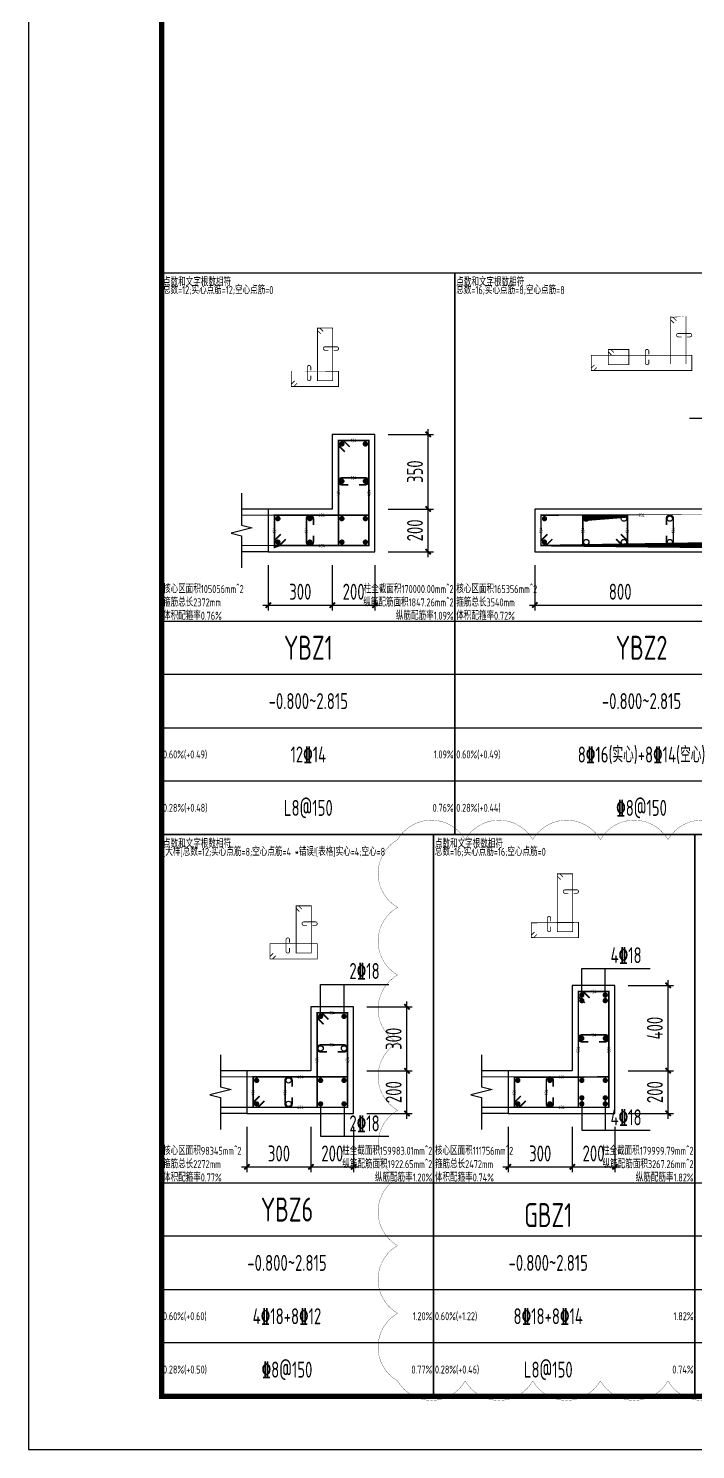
# Model space of a CAD drawing. Extents: x -1712635 to -854203, y -534641 to -21985.
# Drawn here: x -1375869 to -1363355, y -189434 to -162796 of the extents above; entities that cross this region are included whole.
import ezdxf
from ezdxf.enums import TextEntityAlignment as Align

# ---------------------------------------------------------------- set-up
doc = ezdxf.new("R2010")
doc.units = 0
doc.header["$LTSCALE"] = 1000
doc.layers.get('0').update_dxf_attribs({"linetype": 'CONTINUOUS'})
doc.layers.get('Defpoints').update_dxf_attribs({"linetype": 'CONTINUOUS'})
for name, color, linetype in [('-TK', 7, 'CONTINUOUS'), ('COLU_DE_DIM', 3, 'CONTINUOUS'), ('COLU_DE_TH', 7, 'CONTINUOUS'), ('LABEL', 1, 'CONTINUOUS'), ('LINK', 6, 'CONTINUOUS'), ('LINK-INDEX', 6, 'CONTINUOUS'), ('REIN', 6, 'CONTINUOUS'), ('TAB', 7, 'CONTINUOUS'), ('TAB_TEXT', 7, 'CONTINUOUS'), ('TEXT25', 2, 'CONTINUOUS'), ('THIN', 7, 'CONTINUOUS')]:
    doc.layers.add(name, color=color, linetype=linetype)
for name, color, linetype, plot in [('审图修改', 2, 'CONTINUOUS', False), ('箍筋长度', 3, 'CONTINUOUS', False), ('配箍校核', 34, 'CONTINUOUS', False)]:
    doc.layers.add(name, color=color, linetype=linetype, plot=plot)
doc.styles.add('BW_Rein', font='Tssdeng.shx', dxfattribs={"width": 0.7, "bigfont": 'hztxt.shx'})
doc.styles.add('TSSD_DIMENSION', font='Tssdeng.shx', dxfattribs={"width": 0.7, "bigfont": 'tssdchn.shx'})
doc.styles.add('TSSD_REIN', font='tssdeng.shx', dxfattribs={"width": 0.7, "height": 300, "bigfont": 'tssdchn.shx'})
doc.dimstyles.new('TSSD_25_100', dxfattribs={"dimtxt": 300, "dimasz": 100, "dimexe": 100, "dimexo": 250, "dimgap": 100, "dimtad": 1, "dimdec": 0, "dimlfac": 0.25, "dimzin": 0, "dimdsep": 46, "dimtxsty": 'TSSD_DIMENSION', "dimblk": 'ARCHTICK', "dimcen": 0, "dimdle": 100, "dimclrt": 7, "dimadec": 0, "dimazin": 0, "dimtfac": 1, "dimtdec": 0, "dimtix": 1, "dimtmove": 2, "dimatfit": 3, "dimldrblk": 'ARCHTICK', "dimfxl": 0, "dimtolj": 1, "dimtzin": 0, "dimarcsym": 0})

# ---------------------------------------------------------------- blocks, each defined once
blk = doc.blocks.new('_ArchTick')
at = {"color": 0, "const_width": 0.35}
blk.add_lwpolyline([(-0.5, -0.5), (0.5, 0.5)], dxfattribs=at)
blk = doc.blocks.new('*D1654')
at = {"layer": 'COLU_DE_DIM', "color": 0, "lineweight": -2}
for p, q in [((-1371368.904238453, -172854.5495156091), (-1371368.904238453, -173704.5495156091)), ((-1370168.904238636, -172854.5495156091), (-1370168.904238636, -173704.5495156091)), ((-1371468.904238453, -173604.5495156091), (-1370068.904238636, -173604.5495156091))]:
    blk.add_line(p, q, dxfattribs=at)
at = {"layer": 'Defpoints', "color": 0}
for p in [(-1371368.904238453, -172604.5495156091), (-1370168.904238636, -172604.5495156091), (-1370168.904238636, -173604.5495156091)]:
    blk.add_point(p, dxfattribs=at)
at = {"layer": 'COLU_DE_DIM', "color": 0, "lineweight": -2, "xscale": 100, "yscale": 100, "zscale": 100, "rotation": 180}
blk.add_blockref('_ArchTick', (-1371368.904238453, -173604.5495156091), dxfattribs=at)
at = {"layer": 'COLU_DE_DIM', "color": 0, "lineweight": -2, "xscale": 100, "yscale": 100, "zscale": 100}
blk.add_blockref('_ArchTick', (-1370168.904238636, -173604.5495156091), dxfattribs=at)
at = {"layer": 'COLU_DE_DIM', "color": 7, "insert": (-1370768.904238545, -173354.5495156091), "char_height": 300, "attachment_point": 5, "style": 'TSSD_DIMENSION'}
blk.add_mtext('\\A1;300', dxfattribs=at)
blk = doc.blocks.new('*D1655')
at = {"layer": 'COLU_DE_DIM', "color": 0, "lineweight": -2}
for p, q in [((-1370168.904238636, -172854.5495156091), (-1370168.904238636, -173704.5495156091)), ((-1369368.904238636, -172854.5495156091), (-1369368.904238636, -173704.5495156091)), ((-1370268.904238636, -173604.5495156091), (-1369268.904238636, -173604.5495156091))]:
    blk.add_line(p, q, dxfattribs=at)
at = {"layer": 'Defpoints', "color": 0}
for p in [(-1370168.904238636, -172604.5495156091), (-1369368.904238636, -172604.5495156091), (-1369368.904238636, -173604.5495156091)]:
    blk.add_point(p, dxfattribs=at)
at = {"layer": 'COLU_DE_DIM', "color": 0, "lineweight": -2, "xscale": 100, "yscale": 100, "zscale": 100, "rotation": 180}
blk.add_blockref('_ArchTick', (-1370168.904238636, -173604.5495156091), dxfattribs=at)
at = {"layer": 'COLU_DE_DIM', "color": 0, "lineweight": -2, "xscale": 100, "yscale": 100, "zscale": 100}
blk.add_blockref('_ArchTick', (-1369368.904238636, -173604.5495156091), dxfattribs=at)
at = {"layer": 'COLU_DE_DIM', "color": 7, "insert": (-1369768.904238636, -173354.5495156091), "char_height": 300, "attachment_point": 5, "style": 'TSSD_DIMENSION'}
blk.add_mtext('\\A1;200', dxfattribs=at)
blk = doc.blocks.new('*D1656')
at = {"layer": 'COLU_DE_DIM', "color": 0, "lineweight": -2}
for p, q in [((-1369118.904238636, -171804.5495156119), (-1368268.904238636, -171804.5495156119)), ((-1368368.904238636, -172704.5495156091), (-1368368.904238636, -171704.5495156119)), ((-1369118.904238636, -172604.5495156091), (-1368268.904238636, -172604.5495156091))]:
    blk.add_line(p, q, dxfattribs=at)
at = {"layer": 'Defpoints', "color": 0}
for p in [(-1369368.904238636, -171804.5495156119), (-1368368.904238636, -171804.5495156119), (-1369368.904238636, -172604.5495156091)]:
    blk.add_point(p, dxfattribs=at)
at = {"layer": 'COLU_DE_DIM', "color": 0, "lineweight": -2, "xscale": 100, "yscale": 100, "zscale": 100}
for p, rotation in [((-1368368.904238636, -171804.5495156119), 90), ((-1368368.904238636, -172604.5495156091), 270)]:
    blk.add_blockref('_ArchTick', p, dxfattribs=dict(at, rotation=rotation))
at = {"layer": 'COLU_DE_DIM', "color": 7, "insert": (-1368618.904238636, -172204.5495156107), "char_height": 300, "attachment_point": 5, "rotation": 90, "style": 'TSSD_DIMENSION'}
blk.add_mtext('\\A1;200', dxfattribs=at)
blk = doc.blocks.new('*D1657')
at = {"layer": 'COLU_DE_DIM', "color": 0, "lineweight": -2}
for p, q in [((-1369118.904238636, -170404.5495180087), (-1368268.904238636, -170404.5495180087)), ((-1368368.904238636, -171904.5495156119), (-1368368.904238636, -170304.5495180087)), ((-1369118.904238636, -171804.5495156119), (-1368268.904238636, -171804.5495156119))]:
    blk.add_line(p, q, dxfattribs=at)
at = {"layer": 'Defpoints', "color": 0}
for p in [(-1369368.904238636, -170404.5495180087), (-1368368.904238636, -170404.5495180087), (-1369368.904238636, -171804.5495156119)]:
    blk.add_point(p, dxfattribs=at)
at = {"layer": 'COLU_DE_DIM', "color": 0, "lineweight": -2, "xscale": 100, "yscale": 100, "zscale": 100}
for p, rotation in [((-1368368.904238636, -170404.5495180087), 90), ((-1368368.904238636, -171804.5495156119), 270)]:
    blk.add_blockref('_ArchTick', p, dxfattribs=dict(at, rotation=rotation))
at = {"layer": 'COLU_DE_DIM', "color": 7, "insert": (-1368618.904238636, -171104.5495168105), "char_height": 300, "attachment_point": 5, "rotation": 90, "style": 'TSSD_DIMENSION'}
blk.add_mtext('\\A1;350', dxfattribs=at)
blk = doc.blocks.new('*D1662')
at = {"layer": 'COLU_DE_DIM', "color": 0, "lineweight": -2}
for p, q in [((-1371768.904238457, -183384.099302757), (-1371768.904238457, -184234.099302757)), ((-1370568.906065975, -183384.099302757), (-1370568.906065975, -184234.099302757)), ((-1371868.904238457, -184134.099302757), (-1370468.906065975, -184134.099302757))]:
    blk.add_line(p, q, dxfattribs=at)
at = {"layer": 'Defpoints', "color": 0}
for p in [(-1371768.904238457, -183134.099302757), (-1370568.906065975, -183134.099302757), (-1370568.906065975, -184134.099302757)]:
    blk.add_point(p, dxfattribs=at)
at = {"layer": 'COLU_DE_DIM', "color": 0, "lineweight": -2, "xscale": 100, "yscale": 100, "zscale": 100, "rotation": 180}
blk.add_blockref('_ArchTick', (-1371768.904238457, -184134.099302757), dxfattribs=at)
at = {"layer": 'COLU_DE_DIM', "color": 0, "lineweight": -2, "xscale": 100, "yscale": 100, "zscale": 100}
blk.add_blockref('_ArchTick', (-1370568.906065975, -184134.099302757), dxfattribs=at)
at = {"layer": 'COLU_DE_DIM', "color": 7, "insert": (-1371168.905152216, -183884.099302757), "char_height": 300, "attachment_point": 5, "style": 'TSSD_DIMENSION'}
blk.add_mtext('\\A1;300', dxfattribs=at)
blk = doc.blocks.new('*D1663')
at = {"layer": 'COLU_DE_DIM', "color": 0, "lineweight": -2}
for p, q in [((-1370568.906065975, -183384.099302757), (-1370568.906065975, -184234.099302757)), ((-1369768.903019771, -183384.099302757), (-1369768.903019771, -184234.099302757)), ((-1370668.906065975, -184134.099302757), (-1369668.903019771, -184134.099302757))]:
    blk.add_line(p, q, dxfattribs=at)
at = {"layer": 'Defpoints', "color": 0}
for p in [(-1370568.906065975, -183134.099302757), (-1369768.903019771, -183134.099302757), (-1369768.903019771, -184134.099302757)]:
    blk.add_point(p, dxfattribs=at)
at = {"layer": 'COLU_DE_DIM', "color": 0, "lineweight": -2, "xscale": 100, "yscale": 100, "zscale": 100, "rotation": 180}
blk.add_blockref('_ArchTick', (-1370568.906065975, -184134.099302757), dxfattribs=at)
at = {"layer": 'COLU_DE_DIM', "color": 0, "lineweight": -2, "xscale": 100, "yscale": 100, "zscale": 100}
blk.add_blockref('_ArchTick', (-1369768.903019771, -184134.099302757), dxfattribs=at)
at = {"layer": 'COLU_DE_DIM', "color": 7, "insert": (-1370168.904542873, -183884.099302757), "char_height": 300, "attachment_point": 5, "style": 'TSSD_DIMENSION'}
blk.add_mtext('\\A1;200', dxfattribs=at)
blk = doc.blocks.new('*D1664')
at = {"layer": 'COLU_DE_DIM', "color": 0, "lineweight": -2}
for p, q in [((-1369518.903019771, -182334.0990309141), (-1368668.903019771, -182334.0990309141)), ((-1368768.903019771, -183234.0990309094), (-1368768.903019771, -182234.0990309141)), ((-1369518.903019771, -183134.0990309094), (-1368668.903019771, -183134.0990309094))]:
    blk.add_line(p, q, dxfattribs=at)
at = {"layer": 'Defpoints', "color": 0}
for p in [(-1369768.903019771, -182334.0990309141), (-1368768.903019771, -182334.0990309141), (-1369768.903019771, -183134.0990309094)]:
    blk.add_point(p, dxfattribs=at)
at = {"layer": 'COLU_DE_DIM', "color": 0, "lineweight": -2, "xscale": 100, "yscale": 100, "zscale": 100}
for p, rotation in [((-1368768.903019771, -182334.0990309141), 90), ((-1368768.903019771, -183134.0990309094), 270)]:
    blk.add_blockref('_ArchTick', p, dxfattribs=dict(at, rotation=rotation))
at = {"layer": 'COLU_DE_DIM', "color": 7, "insert": (-1369018.903019771, -182734.099030912), "char_height": 300, "attachment_point": 5, "rotation": 90, "style": 'TSSD_DIMENSION'}
blk.add_mtext('\\A1;200', dxfattribs=at)
blk = doc.blocks.new('*D1665')
at = {"layer": 'COLU_DE_DIM', "color": 0, "lineweight": -2}
for p, q in [((-1369518.903019771, -181134.4377966061), (-1368668.903019771, -181134.4377966061)), ((-1368768.903019771, -182434.0990309141), (-1368768.903019771, -181034.4377966061)), ((-1369518.903019771, -182334.0990309141), (-1368668.903019771, -182334.0990309141))]:
    blk.add_line(p, q, dxfattribs=at)
at = {"layer": 'Defpoints', "color": 0}
for p in [(-1369768.903019771, -181134.4377966061), (-1368768.903019771, -181134.4377966061), (-1369768.903019771, -182334.0990309141)]:
    blk.add_point(p, dxfattribs=at)
at = {"layer": 'COLU_DE_DIM', "color": 0, "lineweight": -2, "xscale": 100, "yscale": 100, "zscale": 100}
for p, rotation in [((-1368768.903019771, -181134.4377966061), 90), ((-1368768.903019771, -182334.0990309141), 270)]:
    blk.add_blockref('_ArchTick', p, dxfattribs=dict(at, rotation=rotation))
at = {"layer": 'COLU_DE_DIM', "color": 7, "insert": (-1369018.903019771, -181734.2684137603), "char_height": 300, "attachment_point": 5, "rotation": 90, "style": 'TSSD_DIMENSION'}
blk.add_mtext('\\A1;300', dxfattribs=at)
blk = doc.blocks.new('*D1670')
at = {"layer": 'COLU_DE_DIM', "color": 0, "lineweight": -2}
for p, q in [((-1366368.904238636, -172854.5495138571), (-1366368.904238636, -173704.5495138571)), ((-1363168.908718176, -172854.5495138571), (-1363168.908718176, -173704.5495138571)), ((-1366468.904238636, -173604.5495138571), (-1363068.908718176, -173604.5495138571))]:
    blk.add_line(p, q, dxfattribs=at)
at = {"layer": 'Defpoints', "color": 0}
for p in [(-1366368.904238636, -172604.5495138571), (-1363168.908718176, -172604.5495138571), (-1363168.908718176, -173604.5495138571)]:
    blk.add_point(p, dxfattribs=at)
at = {"layer": 'COLU_DE_DIM', "color": 0, "lineweight": -2, "xscale": 100, "yscale": 100, "zscale": 100, "rotation": 180}
blk.add_blockref('_ArchTick', (-1366368.904238636, -173604.5495138571), dxfattribs=at)
at = {"layer": 'COLU_DE_DIM', "color": 0, "lineweight": -2, "xscale": 100, "yscale": 100, "zscale": 100}
blk.add_blockref('_ArchTick', (-1363168.908718176, -173604.5495138571), dxfattribs=at)
at = {"layer": 'COLU_DE_DIM', "color": 7, "insert": (-1364768.906478406, -173354.5495138571), "char_height": 300, "attachment_point": 5, "style": 'TSSD_DIMENSION'}
blk.add_mtext('\\A1;800', dxfattribs=at)
blk = doc.blocks.new('*D1689')
at = {"layer": 'COLU_DE_DIM', "color": 0, "lineweight": -2}
for p, q in [((-1366868.903019771, -183384.099302757), (-1366868.903019771, -184234.099302757)), ((-1365668.903019674, -183384.099302757), (-1365668.903019674, -184234.099302757)), ((-1366968.903019771, -184134.099302757), (-1365568.903019674, -184134.099302757))]:
    blk.add_line(p, q, dxfattribs=at)
at = {"layer": 'Defpoints', "color": 0}
for p in [(-1366868.903019771, -183134.099302757), (-1365668.903019674, -183134.099302757), (-1365668.903019674, -184134.099302757)]:
    blk.add_point(p, dxfattribs=at)
at = {"layer": 'COLU_DE_DIM', "color": 0, "lineweight": -2, "xscale": 100, "yscale": 100, "zscale": 100, "rotation": 180}
blk.add_blockref('_ArchTick', (-1366868.903019771, -184134.099302757), dxfattribs=at)
at = {"layer": 'COLU_DE_DIM', "color": 0, "lineweight": -2, "xscale": 100, "yscale": 100, "zscale": 100}
blk.add_blockref('_ArchTick', (-1365668.903019674, -184134.099302757), dxfattribs=at)
at = {"layer": 'COLU_DE_DIM', "color": 7, "insert": (-1366268.903019722, -183884.099302757), "char_height": 300, "attachment_point": 5, "style": 'TSSD_DIMENSION'}
blk.add_mtext('\\A1;300', dxfattribs=at)
blk = doc.blocks.new('*D1690')
at = {"layer": 'COLU_DE_DIM', "color": 0, "lineweight": -2}
for p, q in [((-1365668.903019674, -183384.099302757), (-1365668.903019674, -184234.099302757)), ((-1364868.903019674, -183384.099302757), (-1364868.903019674, -184234.099302757)), ((-1365768.903019674, -184134.099302757), (-1364768.903019674, -184134.099302757))]:
    blk.add_line(p, q, dxfattribs=at)
at = {"layer": 'Defpoints', "color": 0}
for p in [(-1365668.903019674, -183134.099302757), (-1364868.903019674, -183134.099302757), (-1364868.903019674, -184134.099302757)]:
    blk.add_point(p, dxfattribs=at)
at = {"layer": 'COLU_DE_DIM', "color": 0, "lineweight": -2, "xscale": 100, "yscale": 100, "zscale": 100, "rotation": 180}
blk.add_blockref('_ArchTick', (-1365668.903019674, -184134.099302757), dxfattribs=at)
at = {"layer": 'COLU_DE_DIM', "color": 0, "lineweight": -2, "xscale": 100, "yscale": 100, "zscale": 100}
blk.add_blockref('_ArchTick', (-1364868.903019674, -184134.099302757), dxfattribs=at)
at = {"layer": 'COLU_DE_DIM', "color": 7, "insert": (-1365268.903019674, -183884.099302757), "char_height": 300, "attachment_point": 5, "style": 'TSSD_DIMENSION'}
blk.add_mtext('\\A1;200', dxfattribs=at)
blk = doc.blocks.new('*D1691')
at = {"layer": 'COLU_DE_DIM', "color": 0, "lineweight": -2}
for p, q in [((-1364618.903019674, -182334.0993027736), (-1363768.903019674, -182334.0993027736)), ((-1363868.903019674, -183234.099302748), (-1363868.903019674, -182234.0993027736)), ((-1364618.903019674, -183134.099302748), (-1363768.903019674, -183134.099302748))]:
    blk.add_line(p, q, dxfattribs=at)
at = {"layer": 'Defpoints', "color": 0}
for p in [(-1364868.903019674, -182334.0993027736), (-1363868.903019674, -182334.0993027736), (-1364868.903019674, -183134.099302748)]:
    blk.add_point(p, dxfattribs=at)
at = {"layer": 'COLU_DE_DIM', "color": 0, "lineweight": -2, "xscale": 100, "yscale": 100, "zscale": 100}
for p, rotation in [((-1363868.903019674, -182334.0993027736), 90), ((-1363868.903019674, -183134.099302748), 270)]:
    blk.add_blockref('_ArchTick', p, dxfattribs=dict(at, rotation=rotation))
at = {"layer": 'COLU_DE_DIM', "color": 7, "insert": (-1364118.903019674, -182734.099302761), "char_height": 300, "attachment_point": 5, "rotation": 90, "style": 'TSSD_DIMENSION'}
blk.add_mtext('\\A1;200', dxfattribs=at)
blk = doc.blocks.new('*D1692')
at = {"layer": 'COLU_DE_DIM', "color": 0, "lineweight": -2}
for p, q in [((-1364618.903019674, -180734.1035152364), (-1363768.903019674, -180734.1035152364)), ((-1363868.903019674, -182434.0993027736), (-1363868.903019674, -180634.1035152364)), ((-1364618.903019674, -182334.0993027736), (-1363768.903019674, -182334.0993027736))]:
    blk.add_line(p, q, dxfattribs=at)
at = {"layer": 'Defpoints', "color": 0}
for p in [(-1364868.903019674, -180734.1035152364), (-1363868.903019674, -180734.1035152364), (-1364868.903019674, -182334.0993027736)]:
    blk.add_point(p, dxfattribs=at)
at = {"layer": 'COLU_DE_DIM', "color": 0, "lineweight": -2, "xscale": 100, "yscale": 100, "zscale": 100}
for p, rotation in [((-1363868.903019674, -180734.1035152364), 90), ((-1363868.903019674, -182334.0993027736), 270)]:
    blk.add_blockref('_ArchTick', p, dxfattribs=dict(at, rotation=rotation))
at = {"layer": 'COLU_DE_DIM', "color": 7, "insert": (-1364118.903019674, -181534.1014090052), "char_height": 300, "attachment_point": 5, "rotation": 90, "style": 'TSSD_DIMENSION'}
blk.add_mtext('\\A1;400', dxfattribs=at)
blk = doc.blocks.new('A1')
blk.add_lwpolyline([(0, 59400), (0, 0), (84100, 0), (84100, 59400)], close=True)
at = {"const_width": 100}
blk.add_lwpolyline([(2500, 58400), (2500, 1000), (83100, 1000), (83100, 58400)], close=True, dxfattribs=at)

msp = doc.modelspace()

# ---------------------------------------------------------------- linework, layer by layer
at = {"layer": 'COLU_DE_TH'}
for points in [[(-1371368.904238453, -171804.5495156119), (-1371368.904238457, -172604.5495156091), (-1369368.904238636, -172604.5495156105), (-1369368.904238636, -170404.5495180087), (-1370168.904238636, -170404.5495180087), (-1370168.904238636, -171804.5495156105), (-1371368.904238453, -171804.5495156119)], [(-1362368.908718172, -170604.5495117191), (-1363168.908718176, -170604.5495116971), (-1363168.908718174, -171804.5495121036), (-1366368.904238636, -171804.5495138571), (-1366368.904182517, -172604.5495138571), (-1362368.908718174, -172604.5495156105), (-1362368.908718172, -170604.5495117191)], [(-1366868.903019771, -182334.0993027736), (-1366868.903019757, -183134.099302748), (-1364868.903019674, -183134.0993027452), (-1364868.903019674, -180734.1035152364), (-1365668.903019674, -180734.1035152364), (-1365668.903019674, -182334.0993027452), (-1366868.903019771, -182334.0993027736)], [(-1371768.904238457, -182334.0990309141), (-1371768.903803501, -183134.0990309094), (-1369768.903019771, -183134.097943439), (-1369768.906065976, -181134.4377966061), (-1370568.906065975, -181134.4390152947), (-1370568.904238461, -182334.0983784258), (-1371768.904238457, -182334.0990309141)]]:
    msp.add_lwpolyline(points, close=True, dxfattribs=at)
at = {"layer": 'LABEL'}
for p, q in [((-1365488.903019678, -180418.57707363), (-1364208.90301968, -180418.5770736299)), ((-1365488.903019678, -181018.57707363), (-1365488.903019678, -180418.57707363)), ((-1365048.90301968, -181018.5770736299), (-1365048.90301968, -180418.5770736299)), ((-1370388.905791755, -180714.4387410868), (-1369108.905791757, -180714.4387410867)), ((-1370388.905791755, -181314.4387410868), (-1370388.905791755, -180714.4387410868)), ((-1369948.905791757, -181314.4387410867), (-1369948.905791757, -180714.4387410867)), ((-1370388.903293959, -182962.5087821259), (-1370388.903293959, -183562.5087821259)), ((-1369948.903293961, -182962.508782126), (-1369948.903293961, -183562.508782126)), ((-1365488.903019678, -182849.6257443515), (-1365488.903019678, -183449.6257443515)), ((-1365048.90301968, -182849.6257443516), (-1365048.90301968, -183449.6257443516)), ((-1365488.903019678, -183449.6257443515), (-1364208.90301968, -183449.6257443516)), ((-1370388.903293959, -183562.5087821259), (-1369108.903293961, -183562.508782126))]:
    msp.add_line(p, q, dxfattribs=at)
at = {"layer": 'LINK', "const_width": 30}
for points in [[(-1369933.904238631, -170731.4733994169), (-1370053.904238633, -170611.4733994198), (-1370053.904238633, -170519.5495180075), (-1369483.904238637, -170519.549518006), (-1369483.904238637, -172489.5495156171), (-1370053.904238633, -172489.5495156157), (-1370053.904238633, -170519.5495180075), (-1369961.980357226, -170519.5495180085), (-1369841.980357224, -170639.5495180055)], [(-1371041.980356901, -172369.5495156394), (-1371161.980356926, -172489.549515614), (-1371253.904238448, -172489.5495156134), (-1371253.904238445, -171919.5495156127), (-1369483.904238631, -171919.5495156072), (-1369483.904238631, -172489.5495156159), (-1371253.904238448, -172489.5495156134), (-1371253.904238437, -172397.6256340645), (-1371133.904238412, -172277.6256340898)], [(-1366041.980316435, -172369.5495097367), (-1366161.980312222, -172489.5495139495), (-1366253.904190591, -172489.5495139088), (-1366253.904230576, -171919.5495137941), (-1362483.90871819, -171919.5495117289), (-1362483.908718191, -172489.5495155625), (-1366253.904190591, -172489.5495139088), (-1366253.90419704, -172397.625635586), (-1366133.904201252, -172277.6256313731)], [(-1364753.661511111, -172277.6256323164), (-1364633.661511112, -172397.6256323174), (-1364633.661511137, -172489.5495138623), (-1365469.994740902, -172489.5495138629), (-1365469.994740903, -171919.5495138518), (-1364633.66151114, -171919.5495138538), (-1364633.661511137, -172489.5495138623), (-1364725.585392659, -172489.5495138626), (-1364845.585392658, -172369.5495138616)], [(-1365433.903019709, -181061.0273967735), (-1365553.903019674, -180941.0273967384), (-1365553.903019676, -180849.10351522), (-1364983.903019676, -180849.1035152281), (-1364983.903019676, -183019.0993027617), (-1365553.903019676, -183019.0993027668), (-1365553.903019676, -180849.10351522), (-1365461.979138117, -180849.1035152354), (-1365341.979138152, -180969.1035152706)], [(-1370333.905567974, -181461.3625388321), (-1370453.905750748, -181341.3627216069), (-1370453.905890776, -181249.4388401058), (-1369883.905890792, -181249.4379717959), (-1369883.90319496, -183019.0980059687), (-1370453.903194946, -183019.0983158959), (-1370453.905890776, -181249.4388401058), (-1370361.982009231, -181249.4387000666), (-1370241.981826456, -181369.4385172919)], [(-1371441.9800497, -182899.0988531869), (-1371561.979984478, -183019.0989184094), (-1371653.903866008, -183019.0989683886), (-1371653.904175914, -182449.0989683965), (-1369883.904063258, -182449.098005972), (-1369883.903194943, -183019.0980059782), (-1371653.903866008, -183019.0989683886), (-1371653.903915985, -182927.1750868271), (-1371533.903981208, -182807.1750216046)], [(-1366541.979138204, -182899.0993026534), (-1366661.979138111, -183019.0993027462), (-1366753.903019719, -183019.0993027476), (-1366753.90301973, -182449.0993027582), (-1364983.903019674, -182449.0993027185), (-1364983.903019674, -183019.0993027403), (-1366753.903019719, -183019.0993027476), (-1366753.903019733, -182927.1754212662), (-1366633.903019826, -182807.1754211734)]]:
    msp.add_lwpolyline(points, dxfattribs=at)
for points in [[(-1369668.904238645, -171349.5495168114), (-1369548.904238645, -171349.5495168114, 1), (-1369548.904238645, -171219.5495168114), (-1369988.904238638, -171219.5495168128, 1), (-1369988.904238638, -171349.5495168128), (-1369868.904238638, -171349.5495168128)], [(-1370523.90423854, -172104.5495156069), (-1370523.90423854, -171984.5495156069, 1), (-1370653.90423854, -171984.5495156069), (-1370653.90423854, -172424.5495156124, 1), (-1370523.90423854, -172424.5495156124), (-1370523.90423854, -172304.5495156124)], [(-1363902.883772232, -172304.5495138622), (-1363902.883772232, -172424.5495138622, 1), (-1363772.883772232, -172424.5495138622), (-1363772.883772231, -171984.5495138574, 1), (-1363902.883772231, -171984.5495138574), (-1363902.883772231, -172104.5495138574)], [(-1365168.900917965, -181790.4137071145), (-1365048.900917965, -181790.4137071145, 1), (-1365048.900917965, -181660.4137071145), (-1365488.900917948, -181660.4137071144, 1), (-1365488.900917948, -181790.4137071144), (-1365368.900917948, -181790.4137071144)], [(-1370068.904290404, -181979.2680560624), (-1369948.904290404, -181979.2680560624, 1), (-1369948.904290404, -181849.2680560624), (-1370388.904290393, -181849.2682953091, 1), (-1370388.904290393, -181979.2682953091), (-1370268.904290393, -181979.2682953091)], [(-1370923.904052421, -182634.0991945769), (-1370923.904052421, -182514.0991945769, 1), (-1371053.904052421, -182514.0991945769), (-1371053.903382142, -182954.0991945757, 1), (-1370923.903382142, -182954.0991945757), (-1370923.903382142, -182834.0991945757)], [(-1366023.903019718, -182634.0993027265), (-1366023.903019718, -182514.0993027265, 1), (-1366153.903019718, -182514.0993027265), (-1366153.903019718, -182954.0993027363, 1), (-1366023.903019718, -182954.0993027363), (-1366023.903019718, -182834.0993027363)]]:
    msp.add_lwpolyline(points, format="xyb", dxfattribs=at)
at = {"layer": 'LINK-INDEX', "const_width": 15.00000095367432}
for points in [[(-1363761.407598163, -168318.9928158062), (-1363821.407598286, -168258.9928159301), (-1363821.407598286, -168213.0308752155), (-1363536.407598277, -168213.0308752233), (-1363536.407598279, -169098.0308771287), (-1363821.407598289, -169098.0308770038), (-1363821.407598286, -168213.0308752155), (-1363775.445657771, -168213.0308752246), (-1363715.445657647, -168273.0308751006)], [(-1370386.404238557, -168518.9928254923), (-1370446.404238606, -168458.9928255421), (-1370446.404238596, -168413.0308846733), (-1370161.404238589, -168413.0308846725), (-1370161.404238589, -169398.0308834307), (-1370446.404238596, -169398.0308834301), (-1370446.404238596, -168413.0308846733), (-1370400.442297815, -168413.0308846744), (-1370340.442297765, -168473.0308846245)], [(-1364931.405799058, -168918.9927945415), (-1364991.405800494, -168858.9927959771), (-1364991.405803711, -168813.030853057), (-1364606.406252146, -168813.0308617075), (-1364606.406238819, -169098.0308623614), (-1364991.405783719, -169098.0308530775), (-1364991.405803711, -168813.030853057), (-1364945.443860787, -168813.0308540702), (-1364885.443859351, -168873.0308526344)], [(-1365205.443389693, -169148.0308743309), (-1365265.443387665, -169208.0308763584), (-1365311.405326796, -169208.0308763412), (-1365311.405346788, -168923.0308762802), (-1363426.407590591, -168923.0308752476), (-1363426.407590591, -169208.0308771681), (-1365311.405326796, -169208.0308763412), (-1365311.40533, -169162.0689371302), (-1365251.405332027, -169102.0689351026)], [(-1370830.442297654, -169448.0308833776), (-1370890.442297574, -169508.0308834583), (-1370936.404238466, -169508.0308834588), (-1370936.404238464, -169223.0308834724), (-1370051.404238592, -169223.0308834696), (-1370051.404238592, -169508.03088346), (-1370936.404238466, -169508.0308834588), (-1370936.404238482, -169462.0689426735), (-1370876.404238563, -169402.0689425928)], [(-1365886.403019856, -178748.5489276013), (-1365946.403019698, -178688.5489274434), (-1365946.403019696, -178642.5869869404), (-1365661.403019707, -178642.5869869445), (-1365661.403019707, -179727.5848806436), (-1365946.403019696, -179727.5848806462), (-1365946.403019696, -178642.5869869404), (-1365900.441078967, -178642.5869869542), (-1365840.441079125, -178702.586987112)], [(-1370786.404598603, -179349.0509475938), (-1370846.40468993, -179289.0510389203), (-1370846.404759945, -179243.0890983486), (-1370561.404759943, -179243.0886641937), (-1370561.403412027, -180127.9186812264), (-1370846.40341203, -180127.91883619), (-1370846.404759945, -179243.0890983486), (-1370800.442819266, -179243.0890283383), (-1370740.442727939, -179303.0889370119)], [(-1366330.441078917, -179777.584880442), (-1366390.441078666, -179837.5848806933), (-1366436.403019679, -179837.5848806847), (-1366436.403019684, -179552.5848806837), (-1365551.403019715, -179552.5848806639), (-1365551.403019715, -179837.5848806811), (-1366436.403019679, -179837.5848806847), (-1366436.403019716, -179791.6229400284), (-1366376.403019967, -179731.6229397772)], [(-1371230.441779332, -180177.9189374238), (-1371290.441746875, -180237.9189698806), (-1371336.40368778, -180237.91899486), (-1371336.403842733, -179952.9189948695), (-1370451.40378635, -179952.9185136573), (-1370451.403352192, -180237.9185136548), (-1371336.40368778, -180237.91899486), (-1371336.403712791, -180191.9570536905), (-1371276.403745248, -180131.9570212337)]]:
    msp.add_lwpolyline(points, dxfattribs=at)
for points in [[(-1363518.907598452, -168578.0308752089), (-1363458.907598452, -168578.0308752089, 1), (-1363458.907598452, -168513.0308752089), (-1363678.907598451, -168513.0308753294, 1), (-1363678.907598451, -168578.0308753294), (-1363618.907598451, -168578.0308753294)], [(-1370143.904238596, -168828.0308840573), (-1370083.904238596, -168828.0308840573, 1), (-1370083.904238596, -168763.0308840573), (-1370303.904238592, -168763.0308840578, 1), (-1370303.904238592, -168828.0308840578), (-1370243.904238592, -168828.0308840578)], [(-1364231.406247056, -168905.5308758839), (-1364231.406247056, -168845.5308758839, 1), (-1364296.406247056, -168845.5308758839), (-1364296.406247056, -169065.5308758916, 1), (-1364231.406247056, -169065.5308758916), (-1364231.406247056, -169005.5308758916)], [(-1370571.404238543, -169205.530883455), (-1370571.404238543, -169145.530883455, 1), (-1370636.404238543, -169145.530883455), (-1370636.404238543, -169365.5308834577, 1), (-1370571.404238543, -169365.5308834577), (-1370571.404238543, -169305.5308834577)], [(-1365643.902219523, -179007.5018614577), (-1365583.902219523, -179007.5018614577, 1), (-1365583.902219523, -178942.5018614577), (-1365803.902219518, -178942.5019810811, 1), (-1365803.902219518, -179007.5019810811), (-1365743.902219518, -179007.5019810811)], [(-1370543.903959759, -179608.0035387069), (-1370483.903959759, -179608.0035387069, 1), (-1370483.903959759, -179543.0035387069), (-1370703.903959753, -179543.0036583303, 1), (-1370703.903959753, -179608.0036583303), (-1370643.903959753, -179608.0036583303)], [(-1366071.40301972, -179535.0848806693), (-1366071.40301972, -179475.0848806693, 1), (-1366136.40301972, -179475.0848806693), (-1366136.40301972, -179695.0848806741, 1), (-1366071.40301972, -179695.0848806741), (-1366071.40301972, -179635.0848806741)], [(-1370971.403840767, -179935.4191079641), (-1370971.403840767, -179875.4191079641, 1), (-1371036.403840767, -179875.4191079641), (-1371036.403505628, -180095.4191079635, 1), (-1370971.403505628, -180095.4191079635), (-1370971.403505628, -180035.4191079635)]]:
    msp.add_lwpolyline(points, format="xyb", dxfattribs=at)
at = {"layer": 'LINK-INDEX', "color": 1, "const_width": 20}
for points in [[(-1371153.904238453, -171919.5495156119), (-1371868.904238453, -171919.5495156119)], [(-1371153.904238453, -172489.5495156119), (-1371868.904238453, -172489.5495156119)], [(-1371553.904238457, -182449.0990309141), (-1372268.904238457, -182449.0990309141)], [(-1366653.903019771, -182449.0993027735), (-1367368.903019771, -182449.0993027736)], [(-1371553.904238457, -183019.0990309141), (-1372268.904238457, -183019.0990309141)], [(-1366653.903019771, -183019.0993027735), (-1367368.903019771, -183019.0993027736)]]:
    msp.add_lwpolyline(points, dxfattribs=at)
at = {"layer": 'REIN', "const_width": 50}
for points in [[(-1370013.904238638, -170584.5495180183, 1), (-1369963.904238638, -170584.5495180183, 1), (-1370013.904238638, -170584.5495180183)], [(-1369573.90423864, -170584.5495180172, 1), (-1369523.90423864, -170584.5495180172, 1), (-1369573.90423864, -170584.5495180172)], [(-1370013.904238638, -171284.5495168126, 1), (-1369963.904238638, -171284.5495168126, 1), (-1370013.904238638, -171284.5495168126)], [(-1369573.904238645, -171284.5495168114, 1), (-1369523.904238645, -171284.5495168114, 1), (-1369573.904238645, -171284.5495168114)], [(-1371213.904238445, -171984.5495156093, 1), (-1371163.904238445, -171984.5495156093, 1), (-1371213.904238445, -171984.5495156093)], [(-1370613.904238543, -171984.5495156069, 1), (-1370563.904238543, -171984.5495156069, 1), (-1370613.904238543, -171984.5495156069)], [(-1370013.904238636, -171984.5495156069, 1), (-1369963.904238636, -171984.5495156069, 1), (-1370013.904238636, -171984.5495156069)], [(-1369573.904238643, -171984.5495156056, 1), (-1369523.904238643, -171984.5495156056, 1), (-1369573.904238643, -171984.5495156056)], [(-1366213.904225994, -171984.549513758, 1), (-1366163.904225994, -171984.549513758, 1), (-1366213.904225994, -171984.549513758)], [(-1371213.904238447, -172424.549515613, 1), (-1371163.904238447, -172424.549515613, 1), (-1371213.904238447, -172424.549515613)], [(-1370613.904238543, -172424.5495156124, 1), (-1370563.904238543, -172424.5495156124, 1), (-1370613.904238543, -172424.5495156124)], [(-1370013.904238636, -172424.5495156124, 1), (-1369963.904238636, -172424.5495156124, 1), (-1370013.904238636, -172424.5495156124)], [(-1369573.904238634, -172424.5495156153, 1), (-1369523.904238634, -172424.5495156153, 1), (-1369573.904238634, -172424.5495156153)], [(-1366213.904195129, -172424.5495139374, 1), (-1366163.904195129, -172424.5495139374, 1), (-1366213.904195129, -172424.5495139374)], [(-1365513.903019678, -180914.1035152237, 1), (-1365463.903019678, -180914.1035152237, 1), (-1365513.903019678, -180914.1035152237)], [(-1365073.903019676, -180914.10351523, 1), (-1365023.903019676, -180914.10351523, 1), (-1365073.903019676, -180914.10351523)], [(-1365513.903019678, -181018.57707363, 1), (-1365463.903019678, -181018.57707363, 1), (-1365513.903019678, -181018.57707363)], [(-1365073.903019676, -181018.5770736363, 1), (-1365023.903019676, -181018.5770736363, 1), (-1365073.903019676, -181018.5770736363)], [(-1370413.905791755, -181314.4387410868, 1), (-1370363.905791755, -181314.4387410868, 1), (-1370413.905791755, -181314.4387410868)], [(-1369973.905791765, -181314.4380708126, 1), (-1369923.905791765, -181314.4380708126, 1), (-1369973.905791765, -181314.4380708126)], [(-1365513.900917973, -181725.4137071244, 1), (-1365463.900917973, -181725.4137071244, 1), (-1365513.900917973, -181725.4137071244)], [(-1365073.900917965, -181725.4137071145, 1), (-1365023.900917965, -181725.4137071145, 1), (-1365073.900917965, -181725.4137071145)], [(-1371613.904140603, -182514.0989330478, 1), (-1371563.904140603, -182514.0989330478, 1), (-1371613.904140603, -182514.0989330478)], [(-1370413.903964239, -182514.0982805601, 1), (-1370363.903964239, -182514.0982805601, 1), (-1370413.903964239, -182514.0982805601)], [(-1369973.903964251, -182514.0980413133, 1), (-1369923.903964251, -182514.0980413133, 1), (-1369973.903964251, -182514.0980413133)], [(-1366713.903019757, -182514.0993027544, 1), (-1366663.903019757, -182514.0993027544, 1), (-1366713.903019757, -182514.0993027544)], [(-1366113.903019749, -182514.0993027542, 1), (-1366063.903019749, -182514.0993027542, 1), (-1366113.903019749, -182514.0993027542)], [(-1365513.90301968, -182514.0993027264, 1), (-1365463.90301968, -182514.0993027264, 1), (-1365513.90301968, -182514.0993027264)], [(-1365073.903019672, -182514.0993027165, 1), (-1365023.903019672, -182514.0993027165, 1), (-1365073.903019672, -182514.0993027165)], [(-1371613.903901377, -182954.0989330397, 1), (-1371563.903901377, -182954.0989330397, 1), (-1371613.903901377, -182954.0989330397)], [(-1370413.90329396, -182954.0982805588, 1), (-1370363.90329396, -182954.0982805588, 1), (-1370413.90329396, -182954.0982805588)], [(-1369973.903293978, -182954.0980413147, 1), (-1369923.903293978, -182954.0980413147, 1), (-1369973.903293978, -182954.0980413147)], [(-1366713.903019749, -182954.0993027469, 1), (-1366663.903019749, -182954.0993027469, 1), (-1366713.903019749, -182954.0993027469)], [(-1366113.903019741, -182954.0993027468, 1), (-1366063.903019741, -182954.0993027468, 1), (-1366113.903019741, -182954.0993027468)], [(-1365513.90301968, -182841.2152427844, 1), (-1365463.90301968, -182841.2152427844, 1), (-1365513.90301968, -182841.2152427844)], [(-1365513.90301968, -182954.0993027361, 1), (-1365463.90301968, -182954.0993027361, 1), (-1365513.90301968, -182954.0993027361)], [(-1365073.903019671, -182841.2152427884, 1), (-1365023.903019671, -182841.2152427884, 1), (-1365073.903019671, -182841.2152427884)], [(-1365073.903019671, -182954.09930274, 1), (-1365023.903019671, -182954.09930274, 1), (-1365073.903019671, -182954.09930274)]]:
    msp.add_lwpolyline(points, format="xyb", close=True, dxfattribs=at)
at = {"layer": 'REIN'}
for centre in [(-1365404.994740915, -171984.5495138591), (-1364698.661511117, -171984.5495138608), (-1363837.883772231, -171984.5495138574), (-1365404.994740914, -172424.5495138617), (-1364698.661511115, -172424.5495138613), (-1363837.883772232, -172424.5495138622), (-1370388.904290393, -181914.2682953091), (-1369948.904290404, -181914.2680560624), (-1370988.904052421, -182514.0991945769), (-1370988.903382142, -182954.0991945757)]:
    msp.add_circle(centre, 50, dxfattribs=at)
at = {"layer": 'TAB'}
for points in [[(-1373368.904238457, -167374.999728464), (-1367868.904238636, -167374.999728464), (-1367868.904238636, -177904.5495156105), (-1373368.904238457, -177904.5495156105), (-1373368.904238457, -167374.999728464), (-1373368.904238457, -173904.5495156105), (-1367868.904238636, -173904.5495156105), (-1367868.904238636, -174904.5495156105), (-1373368.904238457, -174904.5495156105), (-1373368.904238457, -175904.5495156105), (-1367868.904238636, -175904.5495156105), (-1367868.904238636, -176904.5495156105), (-1373368.904238457, -176904.5495156105)], [(-1367868.904238636, -167374.999728464), (-1360868.908718158, -167374.999728464), (-1360868.908718158, -177904.5495156105), (-1367868.904238636, -177904.5495156105), (-1367868.904238636, -167374.999728464), (-1367868.904238636, -173904.5495156105), (-1360868.908718158, -173904.5495156105), (-1360868.908718158, -174904.5495156105), (-1367868.904238636, -174904.5495156105), (-1367868.904238636, -175904.5495156105), (-1360868.908718158, -175904.5495156105), (-1360868.908718158, -176904.5495156105), (-1367868.904238636, -176904.5495156105)], [(-1373368.904238457, -177904.5495156105), (-1368268.903019771, -177904.5495156105), (-1368268.903019771, -188434.099302757), (-1373368.904238457, -188434.099302757), (-1373368.904238457, -177904.5495156105), (-1373368.904238457, -184434.099302757), (-1368268.903019771, -184434.099302757), (-1368268.903019771, -185434.099302757), (-1373368.904238457, -185434.099302757), (-1373368.904238457, -186434.099302757), (-1368268.903019771, -186434.099302757), (-1368268.903019771, -187434.099302757), (-1373368.904238457, -187434.099302757)], [(-1368268.903019771, -177904.5495156105), (-1363368.903019674, -177904.5495156105), (-1363368.903019674, -188434.099302757), (-1368268.903019771, -188434.099302757), (-1368268.903019771, -177904.5495156105), (-1368268.903019771, -184434.099302757), (-1363368.903019674, -184434.099302757), (-1363368.903019674, -185434.099302757), (-1368268.903019771, -185434.099302757), (-1368268.903019771, -186434.099302757), (-1363368.903019674, -186434.099302757), (-1363368.903019674, -187434.099302757), (-1368268.903019771, -187434.099302757)], [(-1363368.903019674, -177904.5495156105), (-1358668.903019746, -177904.5495156105), (-1358668.903019746, -188434.099302757), (-1363368.903019674, -188434.099302757), (-1363368.903019674, -177904.5495156105), (-1363368.903019674, -184434.099302757), (-1358668.903019746, -184434.099302757), (-1358668.903019746, -185434.099302757), (-1363368.903019674, -185434.099302757), (-1363368.903019674, -186434.099302757), (-1358668.903019746, -186434.099302757), (-1358668.903019746, -187434.099302757), (-1363368.903019674, -187434.099302757)]]:
    msp.add_lwpolyline(points, dxfattribs=at)
at = {"layer": 'THIN'}
for p, q in [((-1371368.904238453, -171804.5495156119), (-1371868.904238453, -171804.5495156096)), ((-1371368.904238457, -172604.5495156091), (-1371868.904238457, -172604.5495156068)), ((-1371768.904238457, -182334.0990309141), (-1372268.904238457, -182334.0993027617)), ((-1366868.903019771, -182334.0993027736), (-1367368.903019771, -182334.0993027826)), ((-1371768.903803501, -183134.0990309094), (-1372268.903803501, -183134.099302757)), ((-1366868.903019757, -183134.099302748), (-1367368.903019757, -183134.099302757))]:
    msp.add_line(p, q, dxfattribs=at)
for points in [[(-1362068.908718158, -170104.5495117273), (-1362668.90871816, -170104.5495117109), (-1362718.908718165, -170304.5495117095), (-1362818.908718154, -169904.5495117068), (-1362868.90871816, -170104.5495117054), (-1363468.908718162, -170104.549511689)], [(-1371868.904238452, -171504.5495156096), (-1371868.904238455, -172104.5495156082), (-1371668.904238455, -172154.5495156091), (-1372068.904238455, -172254.5495156073), (-1371868.904238455, -172304.5495156082), (-1371868.904238458, -172904.5495156068)], [(-1372268.904401565, -182034.0993027617), (-1372268.904075348, -182634.0993027594), (-1372068.904048163, -182684.0991940205), (-1372468.903993794, -182784.0994114983), (-1372268.903966609, -182834.0993027594), (-1372268.903640392, -183434.0993027569)], [(-1367368.903019777, -182034.0993027826), (-1367368.903019766, -182634.0993027698), (-1367168.903019765, -182684.0993027661), (-1367568.903019763, -182784.0993027736), (-1367368.903019762, -182834.0993027698), (-1367368.903019751, -183434.099302757)]]:
    msp.add_lwpolyline(points, dxfattribs=at)
at = {"layer": '审图修改', "color": 2, "const_width": 5}
for points in [[(-1368944.456507797, -178002.4228930327, -0.5773502691896255), (-1367676.426112968, -178002.4228930327, -0.5773502691896255), (-1366408.395718138, -178002.4228930327, -0.5773502691896255), (-1365140.365323308, -178002.4228930327, -0.5773502691896255), (-1363872.334928479, -178002.4228930327, -0.5773502691896255), (-1362604.304533649, -178002.4228930327, -0.5773502691896255)], [(-1362604.304533649, -188146.6660516697, -0.5773502691896255), (-1363872.334928479, -188146.6660516697, -0.5773502691896255), (-1365140.365323308, -188146.6660516697, -0.5773502691896255), (-1366408.395718138, -188146.6660516697, -0.5773502691896255), (-1367676.426112968, -188146.6660516697, -0.5773502691896255), (-1368944.456507797, -188146.6660516697, -0.5773502691896255), (-1368944.456507797, -186878.6356568401, -0.5773502691896255), (-1368944.456507797, -185610.6052620105, -0.5773502691896255), (-1368944.456507797, -184342.5748671808, -0.5773502691896255), (-1368944.456507797, -183074.5444723512, -0.5773502691896255), (-1368944.456507797, -181806.5140775216, -0.5773502691896255), (-1368944.456507797, -180538.4836826919, -0.5773502691896255), (-1368944.456507797, -179270.4532878623, -0.5773502691896255), (-1368944.456507797, -178002.4228930327, -0.5773502691896255), (-1368944.456507797, -178002.4228930327, -0.5773502691896255)]]:
    msp.add_lwpolyline(points, format="xyb", dxfattribs=at)

# ---------------------------------------------------------------- block references
at = {"layer": '-TK'}
msp.add_blockref('A1', (-1375868.904238457, -189434.099302757), dxfattribs=at)

# ---------------------------------------------------------------- texts
at = {"layer": 'TAB_TEXT', "style": 'TSSD_REIN', "width": 0.7}
for s, height, p in [('YBZ1', 450, (-1370618.904238546, -174404.5495156105)), ('YBZ2', 450, (-1364368.906478397, -174404.5495156105)), ('-0.800~2.815', 300, (-1370618.904238546, -175404.5495156105)), ('-0.800~2.815', 300, (-1364368.906478397, -175404.5495156105)), ('L8@150', 300, (-1370618.904238546, -177404.5495156105)), ('%%1328@150', 300, (-1364368.906478397, -177404.5495156105)), ('YBZ6', 450, (-1371018.903629114, -184934.099302757)), ('GBZ1', 450, (-1366118.903019722, -185038.5728611634)), ('-0.800~2.815', 300, (-1371018.903629114, -185934.099302757)), ('-0.800~2.815', 300, (-1366118.903019722, -185934.099302757)), ('%%1328@150', 300, (-1371018.903629114, -187934.099302757))]:
    msp.add_text(s, height=height, dxfattribs=at).set_placement(p, align=Align.MIDDLE)
at = {"layer": 'TAB_TEXT', "color": 1, "style": 'TSSD_REIN', "width": 0.7}
for s, p in [('12%%13214', (-1370618.904238546, -176404.5495156105)), ('8%%13216(实心)+8%%13214(空心)', (-1364368.906478397, -176404.5495156105)), ('4%%13218+8%%13212', (-1371018.903629114, -186934.099302757)), ('8%%13218+8%%13214', (-1366118.903019722, -186934.099302757)), ('L8@150', (-1366118.903019722, -187934.099302757))]:
    msp.add_text(s, height=300, dxfattribs=at).set_placement(p, align=Align.MIDDLE)
at = {"layer": 'TEXT25', "color": 1, "style": 'TSSD_REIN', "width": 0.7}
for s, p in [('4%%13218', (-1364948.90301968, -180407.5152395051)), ('2%%13218', (-1369848.905791757, -180703.3769069619)), ('2%%13218', (-1369848.903293961, -183559.1274012323)), ('4%%13218', (-1364948.90301968, -183446.2443634579))]:
    msp.add_text(s, height=300, dxfattribs=at).set_placement(p, align=Align.BOTTOM_LEFT)
at = {"layer": '箍筋长度', "style": 'BW_Rein', "width": 0.7}
for s, p in [('134', (-1369768.904238636, -170519.5495180068)), ('134', (-1369768.904238636, -171219.5495168121)), ('434', (-1370368.904238545, -171919.5495156099))]:
    msp.add_text(s, height=65, dxfattribs=at).set_placement(p, align=Align.MIDDLE_CENTER)
for s, rotation, p in [('484', 90, (-1370053.904238633, -171504.5495168094)), ('484', 89.99999999999696, (-1369483.904238637, -171504.5495168096)), ('934', 3.138684017838675e-08, (-1364368.906474371, -171919.5495127615)), ('134', 89.99999999973319, (-1371253.904238446, -172204.5495156105)), ('134', 90, (-1370653.90423854, -172204.5495156104)), ('134', 90.00000401923116, (-1366253.904210584, -172204.5495138508)), ('134', 90.00000000006669, (-1365469.994740902, -172204.5495138078)), ('134', 90.00000000032514, (-1364633.661511139, -172204.549513762)), ('134', 89.99999999981657, (-1363772.883772231, -172204.5495137148)), ('434', 359.9999999998832, (-1370368.904238546, -172489.5495156152)), ('934', 359.9999999748676, (-1364368.906454379, -172489.5495147356)), ('134', 359.9999999991809, (-1365268.903019674, -180849.103515224)), ('134', 8.728156333585915e-05, (-1370168.905890789, -181249.4384059508)), ('134', 359.9999999999854, (-1365268.903019674, -181660.4137071144)), ('134', 3.115415762132898e-05, (-1370168.904977032, -181849.2681756861)), ('534', 90.00000000000556, (-1365553.903019676, -181934.1014089913)), ('534', 90, (-1364983.903019676, -181934.1014089909)), ('434', 90.0000872821668, (-1370453.904542861, -182134.2685780029)), ('434', 90.00008728216912, (-1369883.904542876, -182134.2679888805)), ('434', 3.115415940293437e-05, (-1370768.904119603, -182449.0984871842)), ('434', 1.284822269239004e-09, (-1365868.903019721, -182449.0993027384)), ('134', 90.00003115143225, (-1371653.904020961, -182734.0989683819)), ('134', 90.00008728215946, (-1371053.903717282, -182734.0986421392)), ('134', 90.00000000103387, (-1366753.903019724, -182734.0993027593)), ('134', 90.00000000000833, (-1366153.903019718, -182734.0993027518)), ('434', 3.115399812590698e-05, (-1370768.903530492, -183019.0984871786)), ('434', 359.9999999995439, (-1365868.903019716, -183019.0993027547))]:
    msp.add_text(s, height=65, rotation=rotation, dxfattribs=at).set_placement(p, align=Align.MIDDLE_CENTER)
at = {"layer": '配箍校核', "style": 'BW_Rein', "width": 0.7}
for s, p in [('点数和文字根数相符', (-1373343.904238457, -167624.999728464)), ('点数和文字根数相符', (-1367843.904238636, -167624.999728464)), ('总数=12;实心点筋=12;空心点筋=0', (-1373343.904238457, -167774.999728464)), ('总数=16;实心点筋=8;空心点筋=8', (-1367843.904238636, -167774.999728464)), ('核心区面积105056mm^ 2', (-1373343.904238457, -173379.5495156105)), ('核心区面积165356mm^ 2', (-1367843.904238636, -173379.5495156105)), ('箍筋总长2372mm', (-1373343.904238457, -173629.5495156105)), ('箍筋总长3540mm', (-1367843.904238636, -173629.5495156105)), ('体积配箍率0.76%', (-1373343.904238457, -173879.5495156105)), ('体积配箍率0.72%', (-1367843.904238636, -173879.5495156105)), ('点数和文字根数相符', (-1373343.904238457, -178154.5495156105)), ('点数和文字根数相符', (-1368243.903019771, -178154.5495156105)), ('总数=16;实心点筋=16;空心点筋=0', (-1368243.903019771, -178304.5495156105)), ('核心区面积98345mm^ 2', (-1373343.904238457, -183909.099302757)), ('核心区面积111756mm^ 2', (-1368243.903019771, -183909.099302757)), ('箍筋总长2272mm', (-1373343.904238457, -184159.099302757)), ('箍筋总长2472mm', (-1368243.903019771, -184159.099302757)), ('体积配箍率0.77%', (-1373343.904238457, -184409.099302757)), ('体积配箍率0.74%', (-1368243.903019771, -184409.099302757))]:
    msp.add_text(s, height=150, dxfattribs=at).set_placement(p)
for s, p in [('柱全截面积170000.00mm^ 2', (-1367893.904238636, -173379.5495156105)), ('纵筋配筋面积1847.26mm^ 2', (-1367893.904238636, -173629.5495156105)), ('纵筋配筋率1.09%', (-1367893.904238636, -173879.5495156105)), ('柱全截面积159983.01mm^ 2', (-1368293.903019771, -183909.099302757)), ('柱全截面积179999.79mm^ 2', (-1363393.903019674, -183909.099302757)), ('纵筋配筋面积1922.65mm^ 2', (-1368293.903019771, -184159.099302757)), ('纵筋配筋面积3267.26mm^ 2', (-1363393.903019674, -184159.099302757)), ('纵筋配筋率1.20%', (-1368293.903019771, -184409.099302757)), ('纵筋配筋率1.82%', (-1363393.903019674, -184409.099302757))]:
    msp.add_text(s, height=150, dxfattribs=at).set_placement(p, align=Align.RIGHT)
for s, p in [('0.60%(+0.49)', (-1373343.904238457, -176404.5495156105)), ('0.60%(+0.49)', (-1367843.904238636, -176404.5495156105)), ('0.28%(+0.48)', (-1373343.904238457, -177404.5495156105)), ('0.28%(+0.44)', (-1367843.904238636, -177404.5495156105)), ('0.60%(+0.60)', (-1373343.904238457, -186934.099302757)), ('0.60%(+1.22)', (-1368243.903019771, -186934.099302757)), ('0.28%(+0.50)', (-1373343.904238457, -187934.099302757)), ('0.28%(+0.46)', (-1368243.903019771, -187934.099302757))]:
    msp.add_text(s, height=150, dxfattribs=at).set_placement(p, align=Align.MIDDLE_LEFT)
for s, p in [('1.09%', (-1367893.904238636, -176404.5495156105)), ('0.76%', (-1367893.904238636, -177404.5495156105)), ('1.20%', (-1368293.903019771, -186934.099302757)), ('1.82%', (-1363393.903019674, -186934.099302757)), ('0.77%', (-1368293.903019771, -187934.099302757)), ('0.74%', (-1363393.903019674, -187934.099302757))]:
    msp.add_text(s, height=150, dxfattribs=at).set_placement(p, align=Align.MIDDLE_RIGHT)
at = {"layer": '配箍校核', "color": 1, "style": 'BW_Rein', "width": 0.7}
msp.add_text('[大样]总数=12;实心点筋=8;空心点筋=4 *错误![表格]实心=4;空心=8', height=150, dxfattribs=at).set_placement((-1373343.904238457, -178304.5495156105))

# ---------------------------------------------------------------- dimensions: what is measured, and where the dimension line sits
at = {"layer": 'COLU_DE_DIM'}
for base, p1, p2, picture, middle in [((-1368368.904238636, -170404.5495180087), (-1369368.904238636, -171804.5495156119), (-1369368.904238636, -170404.5495180087), '*D1657', (-1368618.904238636, -171104.5495168105)), ((-1368368.904238636, -171804.5495156119), (-1369368.904238636, -172604.5495156091), (-1369368.904238636, -171804.5495156119), '*D1656', (-1368618.904238636, -172204.5495156107)), ((-1363868.903019674, -180734.1035152364), (-1364868.903019674, -182334.0993027736), (-1364868.903019674, -180734.1035152364), '*D1692', (-1364118.903019674, -181534.1014090052)), ((-1368768.903019771, -181134.4377966061), (-1369768.903019771, -182334.0990309141), (-1369768.903019771, -181134.4377966061), '*D1665', (-1369018.903019771, -181734.2684137603)), ((-1368768.903019771, -182334.0990309141), (-1369768.903019771, -183134.0990309094), (-1369768.903019771, -182334.0990309141), '*D1664', (-1369018.903019771, -182734.099030912)), ((-1363868.903019674, -182334.0993027736), (-1364868.903019674, -183134.099302748), (-1364868.903019674, -182334.0993027736), '*D1691', (-1364118.903019674, -182734.099302761))]:
    dim = msp.add_linear_dim(base=base, p1=p1, p2=p2, angle=89.9999998932783, dimstyle='TSSD_25_100', dxfattribs=at)
    dim.commit()
    dim.dimension.update_dxf_attribs({"geometry": picture, "text_midpoint": middle})
for base, p1, p2, picture, middle in [((-1370168.904238636, -173604.5495156091), (-1371368.904238453, -172604.5495156091), (-1370168.904238636, -172604.5495156091), '*D1654', (-1370768.904238545, -173354.5495156091)), ((-1369368.904238636, -173604.5495156091), (-1370168.904238636, -172604.5495156091), (-1369368.904238636, -172604.5495156091), '*D1655', (-1369768.904238636, -173354.5495156091)), ((-1363168.908718176, -173604.5495138571), (-1366368.904238636, -172604.5495138571), (-1363168.908718176, -172604.5495138571), '*D1670', (-1364768.906478406, -173354.5495138571)), ((-1370568.906065975, -184134.099302757), (-1371768.904238457, -183134.099302757), (-1370568.906065975, -183134.099302757), '*D1662', (-1371168.905152216, -183884.099302757)), ((-1369768.903019771, -184134.099302757), (-1370568.906065975, -183134.099302757), (-1369768.903019771, -183134.099302757), '*D1663', (-1370168.904542873, -183884.099302757)), ((-1365668.903019674, -184134.099302757), (-1366868.903019771, -183134.099302757), (-1365668.903019674, -183134.099302757), '*D1689', (-1366268.903019722, -183884.099302757)), ((-1364868.903019674, -184134.099302757), (-1365668.903019674, -183134.099302757), (-1364868.903019674, -183134.099302757), '*D1690', (-1365268.903019674, -183884.099302757))]:
    dim = msp.add_linear_dim(base=base, p1=p1, p2=p2, dimstyle='TSSD_25_100', dxfattribs=at)
    dim.commit()
    dim.dimension.update_dxf_attribs({"geometry": picture, "text_midpoint": middle})

doc.saveas('drawing.dxf')
